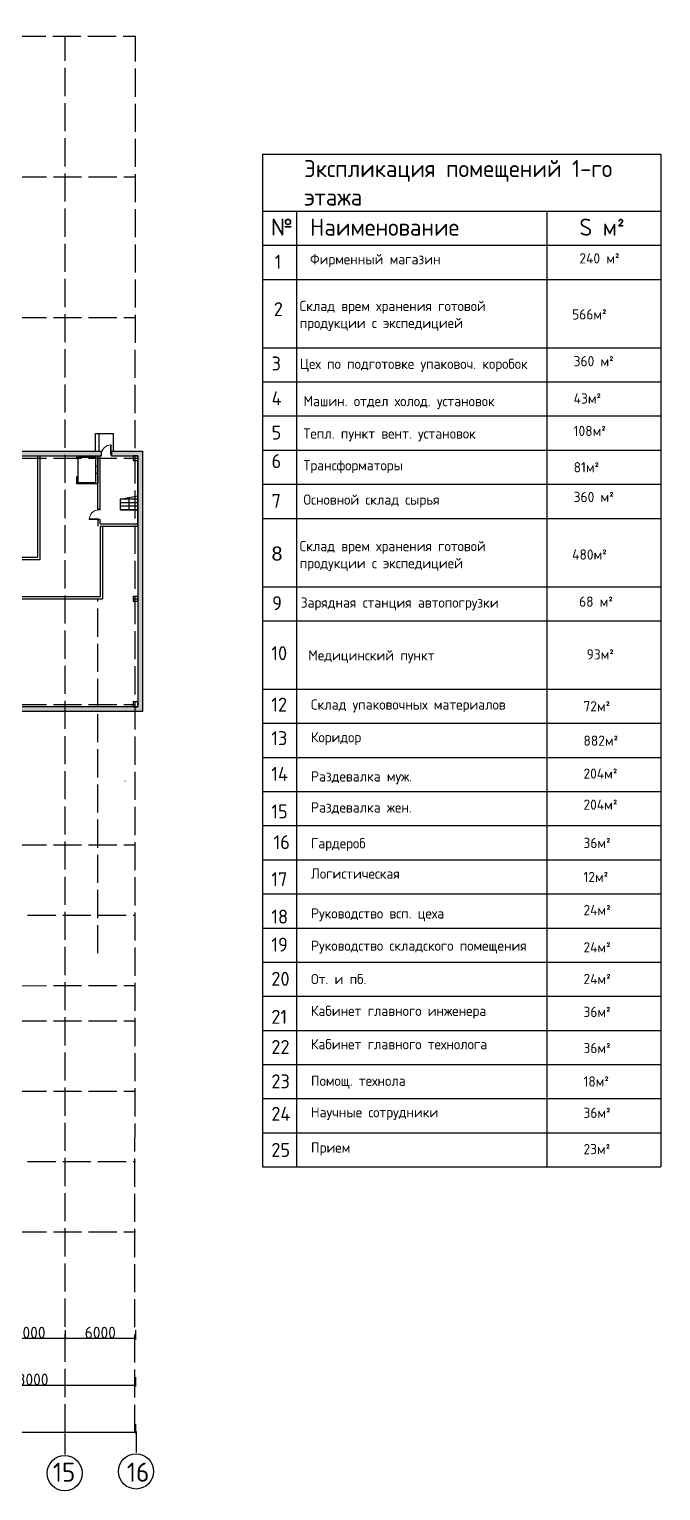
# Model space of a CAD drawing. Header units: millimetres. Extents: x -1544140 to 7445918, y -1294905 to 2019878.
# Drawn here: x 174337 to 228205, y 141409 to 266107 of the extents above; entities that cross this region are included whole.
import ezdxf

# ---------------------------------------------------------------- set-up
doc = ezdxf.new("R2010")
doc.units = ezdxf.units.MM
doc.header["$MEASUREMENT"] = 0
doc.linetypes.add('ACAD_ISO02W100', pattern=[15, 12, -3])
doc.layers.add('JA_Building Outline', color=7, linetype='Continuous', lineweight=5)
doc.layers.add('Plan 1', color=7, linetype='Continuous')
doc.layers.add('Plan 2', color=7, linetype='Continuous')
doc.styles.add('Annotative', font='GOST Common.ttf')
doc.styles.add('gost', font='GOST Common.ttf')
doc.dimstyles.get("Standard").update_dxf_attribs({"dimtxt": 1000, "dimasz": 100, "dimexe": 100, "dimexo": 0.06, "dimgap": 0.19, "dimtad": 1, "dimdec": 0, "dimzin": 0, "dimdsep": 46, "dimtxsty": 'Annotative', "dimblk": 'ARCHTICK', "dimcen": 0.09, "dimadec": 0, "dimazin": 0, "dimtfac": 1, "dimtdec": 0, "dimtofl": 0, "dimtmove": 0, "dimatfit": 3, "dimldrblk": 'ARCHTICK', "dimfxl": 700, "dimfxlon": 1, "dimtolj": 1, "dimtzin": 0, "dimarcsym": 0})

# ---------------------------------------------------------------- blocks, each defined once
blk = doc.blocks.new('_ArchTick')
at = {"color": 0, "linetype": 'ByBlock', "const_width": 0.15}
blk.add_lwpolyline([(-0.5, -0.5), (0.5, 0.5)], dxfattribs=at)
blk = doc.blocks.new('*D2')
at = {"color": 0, "lineweight": -2, "transparency": 16777216}
for p, q in [((90398, 147103), (90398, 146303)), ((90398, 146403), (183398, 146403)), ((183398, 147103), (183398, 146303))]:
    blk.add_line(p, q, dxfattribs=at)
at = {"layer": 'Defpoints', "color": 0, "transparency": 16777216}
for p in [(90398, 155507), (183398, 155507), (183398, 146403)]:
    blk.add_point(p, dxfattribs=at)
at = {"color": 0, "lineweight": -2, "transparency": 16777216, "xscale": 100, "yscale": 100, "zscale": 100, "rotation": 180}
blk.add_blockref('_ArchTick', (90398, 146403), dxfattribs=at)
at = {"color": 0, "lineweight": -2, "transparency": 16777216, "xscale": 100, "yscale": 100, "zscale": 100}
blk.add_blockref('_ArchTick', (183398, 146403), dxfattribs=at)
at = {"color": 0, "transparency": 16777216, "insert": (136898, 146904), "char_height": 1000, "attachment_point": 5, "style": 'Annotative'}
blk.add_mtext('\\A1;93000', dxfattribs=at)
blk = doc.blocks.new('*D19')
at = {"color": 0, "lineweight": -2, "transparency": 16777216}
for p, q in [((165398, 151103), (165398, 150303)), ((183398, 151103), (183398, 150303)), ((183398, 150403), (165398, 150403))]:
    blk.add_line(p, q, dxfattribs=at)
at = {"layer": 'Defpoints', "color": 0, "transparency": 16777216}
for p in [(183398, 170852), (165398, 163507), (165398, 150403)]:
    blk.add_point(p, dxfattribs=at)
at = {"color": 0, "lineweight": -2, "transparency": 16777216, "xscale": 100, "yscale": 100, "zscale": 100, "rotation": 180}
blk.add_blockref('_ArchTick', (165398, 150403), dxfattribs=at)
at = {"color": 0, "lineweight": -2, "transparency": 16777216, "xscale": 100, "yscale": 100, "zscale": 100}
blk.add_blockref('_ArchTick', (183398, 150403), dxfattribs=at)
at = {"color": 0, "transparency": 16777216, "insert": (174398, 150904), "char_height": 1000, "attachment_point": 5, "style": 'Annotative'}
blk.add_mtext('\\A1;18000', dxfattribs=at)
blk = doc.blocks.new('*D118')
at = {"color": 0, "lineweight": -2, "transparency": 16777216}
for p, q in [((177398, 155103), (177398, 154303)), ((183398, 155103), (183398, 154303)), ((183398, 154403), (177398, 154403))]:
    blk.add_line(p, q, dxfattribs=at)
at = {"layer": 'Defpoints', "color": 0, "transparency": 16777216}
for p in [(177398, 163507), (183398, 163507), (177398, 154403)]:
    blk.add_point(p, dxfattribs=at)
at = {"color": 0, "lineweight": -2, "transparency": 16777216, "xscale": 100, "yscale": 100, "zscale": 100, "rotation": 180}
blk.add_blockref('_ArchTick', (177398, 154403), dxfattribs=at)
at = {"color": 0, "lineweight": -2, "transparency": 16777216, "xscale": 100, "yscale": 100, "zscale": 100}
blk.add_blockref('_ArchTick', (183398, 154403), dxfattribs=at)
at = {"color": 0, "transparency": 16777216, "insert": (180398, 154904), "char_height": 1000, "attachment_point": 5, "style": 'Annotative'}
blk.add_mtext('\\A1;6000', dxfattribs=at)
blk = doc.blocks.new('*D119')
at = {"color": 0, "lineweight": -2, "transparency": 16777216}
for p, q in [((177398, 155103), (177398, 154303)), ((171398, 154403), (171398, 154503)), ((177398, 154403), (171398, 154403))]:
    blk.add_line(p, q, dxfattribs=at)
at = {"layer": 'Defpoints', "color": 0, "transparency": 16777216}
for p in [(177398, 163507), (171398, 154403), (171398, 154403)]:
    blk.add_point(p, dxfattribs=at)
at = {"color": 0, "lineweight": -2, "transparency": 16777216, "xscale": 100, "yscale": 100, "zscale": 100, "rotation": 180}
blk.add_blockref('_ArchTick', (171398, 154403), dxfattribs=at)
at = {"color": 0, "lineweight": -2, "transparency": 16777216, "xscale": 100, "yscale": 100, "zscale": 100}
blk.add_blockref('_ArchTick', (177398, 154403), dxfattribs=at)
at = {"color": 0, "transparency": 16777216, "insert": (174398, 154904), "char_height": 1000, "attachment_point": 5, "style": 'Annotative'}
blk.add_mtext('\\A1;6000', dxfattribs=at)

msp = doc.modelspace()

# ---------------------------------------------------------------- hatches: boundary and pattern name
at = {"true_color": 0x636466, "transparency": 33554687}
h = msp.add_hatch(color=251, dxfattribs=at)
h.dxf.hatch_style = 1
h.paths.add_polyline_path([(147385.5, 230107.1), (141380.1, 230107.1), (141379.9, 229707.1), (147385.4, 229707.1)])
h.paths.add_polyline_path([(153369.4, 230107.1), (147385.5, 230107.1), (147385.4, 229707.1), (153369.1, 229707.1)])
h.paths.add_polyline_path([(159397.7, 230107.1), (153369.4, 230107.1), (153369.1, 229707.1), (159397.7, 229707.1)])
h.paths.add_polyline_path([(165397.7, 230107.1), (159397.7, 230107.1), (159397.7, 229707.1), (165397.7, 229707.1)])
h.paths.add_polyline_path([(171397.7, 230107.1), (165397.7, 230107.1), (165397.7, 229707.1), (171397.7, 229707.1)])
h.paths.add_polyline_path([(165397.7, 208307.1), (159597.7, 208307.1), (159597.7, 196707.1), (165397.7, 196707.1), (165397.7, 197107.1), (159997.7, 197107.1), (159997.7, 207907.1), (165397.7, 207907.1)])
h.paths.add_polyline_path([(171397.7, 208307.1), (165397.7, 208307.1), (165397.7, 207907.1), (171397.7, 207907.1)])
h.paths.add_polyline_path([(165397.7, 163307.1), (153316, 163307.1), (153315.7, 162907.1), (165397.7, 162907.1)])
h.paths.add_polyline_path([(153197.7, 184307.1), (147369.8, 184307.1), (147369.7, 183907.1), (152797.7, 183907.1), (152797.7, 162907.1), (153315.7, 162907.1), (153316, 163307.1), (153197.7, 163307.1)])
h.paths.add_polyline_path([(147369.8, 184307.1), (142575.3, 184307.1), (142575.3, 183907.1), (147369.7, 183907.1)])
h.paths.add_polyline_path([(165997.7, 190959.2), (165597.7, 190959.2), (165597.7, 163307.1), (165397.7, 163307.1), (165397.7, 162907.1), (165997.7, 162907.1)])
h.paths.add_polyline_path([(165597.7, 191859.2), (165997.7, 191859.2), (165997.7, 197107.1), (165397.7, 197107.1), (165397.7, 196707.1), (165597.7, 196707.1)])
h.paths.add_polyline_path([(180461.7, 229707.1), (180461.7, 230107.1), (171397.7, 230107.1), (171397.7, 229707.1)])
h.paths.add_polyline_path([(181361.7, 230107.1), (181361.7, 229707.1), (183597.7, 229707.1), (183597.7, 208307.1), (171397.7, 208307.1), (171397.7, 207907.1), (183997.7, 207907.1), (183997.7, 230107.1)])
h.paths.add_polyline_path([(131135.5, 266107.1), (131135.5, 265707.1), (135597.7, 265707.1), (135597.8, 229707.1), (141379.9, 229707.1), (141380.1, 230107.1), (135997.8, 230107.1), (135997.7, 266107.1)])
h.paths.add_polyline_path([(130235.5, 265707.1), (130235.5, 266107.1), (113797.7, 266107.1), (113797.7, 229462.1), (114197.7, 229462.4), (114197.7, 265707.1)])

# ---------------------------------------------------------------- linework, layer by layer
at = {"color": 9, "linetype": 'ACAD_ISO02W100', "ltscale": 200, "true_color": 0xc4c4c5}
for p, q in [((74347.7, 265557.1), (183397.7, 265507.1)), ((177397.7, 146403.5), (177397.7, 265507.1)), ((183347.7, 146353.5), (183397.7, 265507.1)), ((74397.7, 253507.1), (183397.7, 253507.1)), ((74397.7, 241507.1), (183397.7, 241507.1)), ((74397.7, 229436.7), (183597.7, 229507.1)), ((180200.7, 187272.1), (180200.7, 217507.1)), ((183197.7, 217507.1), (183597.7, 217507.1)), ((74397.7, 208507.1), (183397.7, 208507.1)), ((74398.1, 196507.1), (183397.7, 196507.1)), ((153197.7, 190505.7), (183397.7, 190507.1)), ((74397.7, 184466.9), (183397.7, 184507.1)), ((74397.7, 181467), (183397.7, 181507.1)), ((74398.1, 175439.1), (183397.7, 175507.1)), ((159197.7, 169507.1), (183397.7, 169507.1)), ((74398.1, 163507.1), (183397.7, 163507.1))]:
    msp.add_line(p, q, dxfattribs=at)
for p, q in [((179999.9, 230107.1), (179999.9, 231613.1)), ((179999.9, 231613.1), (181499.9, 231613.1)), ((180299.9, 230107.1), (180299.9, 231613.1)), ((181499.9, 231613.1), (181499.9, 230107.1)), ((178397.7, 229479.3), (178497.7, 229479.3)), ((179997.7, 229707.1), (179997.7, 227307.1)), ((179999.9, 230107.1), (180461.7, 230107.1)), ((180197.7, 225138.9), (180197.7, 229707.1)), ((180197.7, 229707.1), (180197.7, 227307.1)), ((180397.7, 225103.2), (180397.7, 229707.1)), ((180461.7, 230107.1), (180461.7, 229707.1)), ((181361.7, 230107.1), (181361.7, 229707.1)), ((181361.7, 230107.1), (181499.9, 230107.1)), ((179997.7, 228824.5), (180197.7, 228824.5)), ((179997.7, 228224), (180197.7, 228224)), ((183597.7, 224923.2), (183597.7, 229307.1)), ((183597.7, 224700.7), (183597.7, 229307.1)), ((178397.7, 227933.8), (178497.7, 227933.8)), ((179997.7, 227407.1), (179997.7, 227307.1)), ((182097.7, 226007.1), (183597.7, 226307.1)), ((183597.7, 226007.1), (182097.7, 226007.1)), ((182097.7, 226007.1), (182097.7, 225107.1)), ((183597.7, 225707.1), (182097.7, 225707.1)), ((182847.7, 225107.1), (182847.7, 226157.1)), ((183597.7, 225407.1), (182097.7, 225407.1)), ((183597.7, 225107.1), (182097.7, 225107.1)), ((182097.7, 225107.1), (183597.7, 225107.1)), ((183597.7, 223907.1), (183597.7, 224923.2)), ((183597.7, 223707.1), (183597.7, 224700.7)), ((180197.7, 224238.9), (180197.7, 223705.5)), ((180397.7, 223907.1), (180397.7, 224274.9)), ((180397.7, 223907.1), (183352.3, 223907.1)), ((180397.7, 223707.1), (180397.7, 223707.9)), ((180397.7, 223707.8), (183152.3, 223707.1)), ((180397.7, 223707.1), (180397.7, 217707.1)), ((180597.7, 223707.1), (180597.7, 217507.1)), ((183152.3, 223707.1), (183597.7, 223707.1)), ((183352.3, 223907.1), (183597.7, 223907.1)), ((151265.7, 217707.1), (180397.7, 217707.1)), ((151265.7, 217507.1), (180597.7, 217507.1)), ((177365.3, 146303.5), (177365.3, 144517.3)), ((183447.7, 146453.5), (183447.7, 144667.3))]:
    msp.add_line(p, q)
at = {"color": 18, "true_color": 0x000000}
for p, q in [((180497.4, 229707.1), (180461.7, 229707.1)), ((181361.7, 229707.1), (181325.7, 229707.1)), ((180397.7, 225138.9), (180197.7, 225138.9)), ((180397.7, 225103.2), (180397.7, 225138.9)), ((180397.7, 224238.9), (180197.7, 224238.9)), ((180397.7, 224238.9), (180397.7, 224274.9)), ((182539.3, 201957.8), (182539.3, 201993.8))]:
    msp.add_line(p, q, dxfattribs=at)
for points in [[(105197.7, 183907.1), (89797.7, 183907.1), (89797.7, 197107.1), (119797.7, 197107.1), (119797.7, 207907.1), (114597.7, 207907.1), (113797.7, 207907.1), (113797.7, 266107.1), (135997.7, 266107.1), (135997.8, 230107.1), (180461.7, 230107.1)], [(131135.5, 265707.1), (135597.7, 265707.1), (135597.8, 229507.1), (135597.8, 229707.1), (180461.7, 229707.1)], [(181361.7, 229707.1), (183597.7, 229707.1), (183597.7, 208307.1), (159597.7, 208307.1), (159597.7, 196707.1), (165597.7, 196707.1), (165597.7, 191859.2)], [(181361.7, 230107.1), (183997.7, 230107.1), (183997.7, 207907.1), (159997.7, 207907.1), (159997.7, 197107.1), (165997.7, 197107.1), (165997.7, 191771.9)], [(169397.9, 221075.8), (175061.2, 221075.8), (175061.2, 229707.1)], [(169397.9, 220875.8), (175261.2, 220875.8), (175261.2, 229707.1)], [(178397.7, 229479.3), (178397.7, 229707.1), (180197.7, 229707.1)], [(178497.7, 229607.1), (179997.7, 229607.1), (179997.7, 227407.1), (178497.7, 227407.1), (178497.7, 229607.1)], [(180197.7, 227307.1), (178397.7, 227307.1), (178397.7, 227933.8)]]:
    msp.add_lwpolyline(points)
for points in [[(183197.7, 229307.1), (183597.7, 229307.1), (183597.7, 229707.1), (183197.7, 229707.1)], [(183197.7, 217307.1), (183597.7, 217307.1), (183597.7, 217707.1), (183197.7, 217707.1)], [(183197.7, 208307.1), (183597.7, 208307.1), (183597.7, 208707.1), (183197.7, 208707.1)]]:
    msp.add_lwpolyline(points, close=True)
for centre in [(177365.3, 142908.9), (183447.7, 143058.9)]:
    msp.add_circle(centre, 1500)
at = {"layer": 'JA_Building Outline', "color": 18, "lineweight": 0, "true_color": 0x000000}
for p, q in [((180461.4, 229707.1), (180461.4, 229819.7)), ((180461.4, 229819.7), (180497.4, 229819.7)), ((180497.4, 229707.1), (180461.4, 229707.1)), ((180497.4, 229819.7), (180497.4, 229707.1)), ((181325.7, 229707.1), (181325.7, 229819.7)), ((181325.7, 229819.7), (181361.7, 229819.7)), ((181361.7, 229707.1), (181325.7, 229707.1)), ((181361.7, 229819.7), (181361.7, 229707.1)), ((180397.7, 225139.2), (180285.1, 225139.2)), ((180285.1, 225139.2), (180285.1, 225103.2)), ((180285.1, 225103.2), (180397.7, 225103.2)), ((180397.7, 225103.2), (180397.7, 225139.2)), ((180397.7, 224274.9), (180285.1, 224274.9)), ((180285.1, 224274.9), (180285.1, 224238.9)), ((180285.1, 224238.9), (180397.7, 224238.9)), ((180397.7, 224238.9), (180397.7, 224274.9)), ((182539.3, 201957.8), (182539.3, 201993.8))]:
    msp.add_line(p, q, dxfattribs=at)
at = {"layer": 'JA_Building Outline', "color": 18, "lineweight": 5, "true_color": 0x000000}
for p, q in [((180497.4, 229819.7), (180497.4, 229707.1)), ((181325.7, 229819.7), (181325.7, 229707.1)), ((180285.1, 225103.2), (180397.7, 225103.2)), ((180285.1, 224274.9), (180397.7, 224274.9))]:
    msp.add_line(p, q, dxfattribs=at)
msp.add_lwpolyline([(181325.7, 229819.7), (181325.7, 230648), (181276.4, 230648), (181276.4, 229819.7), (181325.7, 229819.7)], dxfattribs=at)
msp.add_lwpolyline([(180285.1, 224274.9), (179456.9, 224274.9), (179456.9, 224324.2), (180285.1, 224324.2)], close=True, dxfattribs=at)
for centre in [(181326.3, 229817.6), (180287.2, 224274.3)]:
    msp.add_arc(centre, 829.5, 90, 180, dxfattribs=at)
at = {"layer": 'Plan 2'}
for p, q in [((194226.7, 255436.7), (228204.7, 255436.7)), ((194226.7, 255436.7), (194226.7, 169039.9)), ((228204.7, 255436.7), (228204.7, 169039.9)), ((194226.7, 250582.7), (228204.7, 250582.7)), ((197139.1, 250582.7), (197139.1, 169039.9)), ((218496.7, 250582.7), (218496.7, 169039.9)), ((194226.7, 247670.3), (228204.7, 247670.3)), ((194226.7, 244757.9), (228204.7, 244757.9)), ((194226.7, 238933.1), (228204.7, 238933.1)), ((194226.7, 236020.7), (228204.7, 236020.7)), ((194226.7, 233108.3), (228204.7, 233108.3)), ((194226.7, 230195.9), (228204.7, 230195.9)), ((194226.7, 227283.5), (228204.7, 227283.5)), ((194226.7, 224371.1), (228204.7, 224371.1)), ((194226.7, 218546.3), (228204.7, 218546.3)), ((194226.7, 215633.9), (228204.7, 215633.9)), ((194226.7, 209809.1), (228204.7, 209809.1)), ((194226.7, 206896.7), (228204.7, 206896.7)), ((194226.7, 203984.3), (228204.7, 203984.3)), ((194226.7, 201071.9), (228204.7, 201071.9)), ((194226.7, 198159.9), (228204.7, 198159.9)), ((194226.7, 195247.9), (228204.7, 195247.9)), ((194226.7, 192335.9), (228204.7, 192335.9)), ((194226.7, 189423.9), (228204.7, 189423.9)), ((194226.7, 186511.9), (228204.7, 186511.9)), ((194226.7, 183599.9), (228204.7, 183599.9)), ((194226.7, 180687.9), (228204.7, 180687.9)), ((194226.7, 177775.9), (228204.7, 177775.9)), ((194226.7, 174863.9), (228204.7, 174863.9)), ((194226.7, 171951.9), (228204.7, 171951.9)), ((194226.7, 169039.9), (228204.7, 169039.9))]:
    msp.add_line(p, q, dxfattribs=at)

# ---------------------------------------------------------------- texts
at = {"layer": 'Plan 1', "char_height": 1630.63, "attachment_point": 1, "style": 'gost'}
for s, insert in [('15', (176360.2, 143810.6)), ('16', (182672.1, 143810.6))]:
    msp.add_mtext_dynamic_manual_height_columns(s, width=31807.575, gutter_width=5.44, heights=[0], dxfattribs=dict(at, insert=insert))
at = {"layer": 'Plan 2', "attachment_point": 1, "style": 'gost'}
for s, width, gutter_width, insert, char_height in [('Экспликация помещений 1-го этажа', 28405.171, 4.85, (197786.7, 254949), 1456.2), ('№', 28405.171, 4.85, (194959.6, 249955.1), 1456.2), ('Наименование', 28405.171, 4.85, (198282.5, 249945.8), 1456.2), ('{\\fGOST Common|b0|i0|c238|p34;S }м²', 4093.435, 4.85, (221264.4, 249945.8), 1456.2), ('Фирменный магазин', 28405.171, 4.85, (198282.5, 246921.7), 873.72), ('240 м²', 4906.466, 4.85, (221264.4, 246995.5), 873.72), ('1', 1191.231, 3.97, (195274, 246864.2), 1191.2), ('2', 1191.231, 3.97, (195195.9, 242819.5), 1191.2), ('Склад врем хранения готовой продукции с экспедицией', 20547.92, 4.85, (197403.3, 242933.7), 873.72), ('566м²', 4906.466, 4.85, (220644.9, 242214.4), 873.72), ('3', 1191.231, 3.97, (195007.9, 238181.4), 1191.2), ('360{\\fGOST Common|b0|i0|c238|p34; }м²', 4906.466, 4.85, (220773.4, 238220.6), 873.72), ('Цех по подготовке упаковоч. коробок', 28405.171, 4.85, (197416.9, 237997.8), 873.72), ('4', 1191.231, 3.97, (195007.9, 235215.7), 1191.2), ('Машин. отдел холод. установок', 28405.171, 4.85, (197725.8, 234814.7), 873.72), ('43м²', 4906.466, 4.85, (220773.4, 235037.5), 873.72), ('5', 1191.231, 3.97, (195007.9, 232294), 1191.2), ('Тепл. пункт вент. установок', 28405.171, 4.85, (197725.8, 232052.4), 873.72), ('108м²', 4906.466, 4.85, (220773.4, 232271.7), 873.72), ('6', 1191.231, 3.97, (195007.9, 229853.4), 1191.2), ('Трансформаторы', 28405.171, 4.85, (197725.8, 229340.8), 873.72), ('81м²', 4906.466, 4.85, (220773.4, 229172.1), 873.72), ('7', 1191.231, 3.97, (195007.9, 226460.4), 1191.2), ('Основной склад сырья', 28405.171, 4.85, (197725.8, 226412.8), 873.72), ('360{\\fGOST Common|b0|i0|c238|p34; }м²', 4906.466, 4.85, (220773.4, 226635.6), 873.72), ('{\\fArial|b0|i0|c238|p34;8}', 1191.231, 3.97, (195007.9, 221969.4), 1191.231), ('Склад врем хранения готовой продукции с экспедицией', 20547.92, 4.85, (197403.3, 222444.4), 873.72), ('480м²', 4906.466, 4.85, (220644.9, 221725), 873.72), ('9', 1191.231, 3.97, (195055.9, 217734), 1191.2), ('Зарядная станция автопогрузки', 28405.171, 4.85, (197497.2, 217629.1), 873.72), ('68 м²', 4906.466, 4.85, (221239.5, 217706.5), 873.72), ('10', 1191.231, 3.97, (194988.8, 213464.7), 1191.23), ('\\pt13105.80079;Медицинский пункт', 28405.171, 4.85, (198140.5, 213129.4), 873.72), ('93м²', 4906.466, 4.85, (221882.8, 213206.8), 873.72), ('12', 1191.231, 3.97, (194988.8, 209079.2), 1191.23), ('Склад упаковочных материалов', 20547.92, 4.85, (198370, 208927.8), 873.72), ('72м²', 4906.466, 4.85, (221611.6, 208780.6), 873.72), ('13', 1191.231, 3.97, (194988.8, 206217), 1191.23), ('Коридор', 20547.92, 4.85, (198370, 206138.8), 873.72), ('{\\fGOST Common|b0|i0|c238|p34;882}м²', 4906.466, 4.85, (221611.6, 205843), 873.72), ('14', 1191.231, 3.97, (194988.8, 203168.7), 1191.23), ('Раздевалка{\\fGOST Common|b0|i0|c238|p34; }муж.', 20547.92, 4.85, (198370, 202796.8), 873.72), ('{\\fGOST Common|b0|i0|c238|p34;204}м²', 4906.466, 4.85, (221611.6, 203032.8), 873.72), ('15', 1191.231, 3.97, (194988.8, 199962.4), 1191.23), ('Раздевалка{\\fGOST Common|b0|i0|c238|p34; }жен.', 20547.92, 4.85, (198370, 200147.4), 873.72), ('{\\fGOST Common|b0|i0|c238|p34;204}м²', 4906.466, 4.85, (221611.6, 200383.4), 873.72), ('16', 1191.231, 3.97, (195178.2, 197344.3), 1191.23), ('Гардероб', 20547.92, 4.85, (198370, 197089.4), 873.72), ('{\\fGOST Common|b0|i0|c238|p34;36}м²', 4906.466, 4.85, (221611.6, 197118.1), 873.72), ('17', 1191.231, 3.97, (194988.8, 194182.6), 1191.23), ('Логистическая', 20547.92, 4.85, (198370, 194505.2), 873.72), ('{\\fGOST Common|b0|i0|c238|p34;12}м²', 4906.466, 4.85, (221611.6, 194215.5), 873.72), ('18', 1191.231, 3.97, (194988.8, 190989.4), 1191.23), ('Руководство всп. цеха', 20547.92, 4.85, (198370, 191107.7), 873.72), ('{\\fGOST Common|b0|i0|c238|p34;24}м²', 4906.466, 4.85, (221611.6, 191386), 873.72), ('19', 1191.231, 3.97, (194988.8, 188599), 1191.23), ('Руководство складского помещения', 20547.92, 4.85, (198370, 188354.3), 873.72), ('{\\fGOST Common|b0|i0|c238|p34;24}м²', 4906.466, 4.85, (221611.6, 188213.5), 873.72), ('20', 1191.231, 3.97, (194988.8, 185687.7), 1191.23), ('От. и пб. ', 20547.92, 4.85, (198370, 185503.7), 873.72), ('{\\fGOST Common|b0|i0|c238|p34;24}м²', 4906.466, 4.85, (221611.6, 185509), 873.72), ('21', 1191.231, 3.97, (194988.8, 182441.1), 1191.23), ('\\pt3494.88021;Кабинет главного инженера', 20547.92, 4.85, (198370, 182792.1), 873.72), ('{\\fGOST Common|b0|i0|c238|p34;36}м²', 4906.466, 4.85, (221611.6, 182700.6), 873.72), ('22', 1191.231, 3.97, (194988.8, 179866.7), 1191.23), ('\\pt3494.88021;Кабинет главного технолога', 20547.92, 4.85, (198370, 179946.9), 873.72), ('{\\fGOST Common|b0|i0|c238|p34;36}м²', 4906.466, 4.85, (221611.6, 179617.2), 873.72), ('23', 1191.231, 3.97, (194988.8, 176935.5), 1191.23), ('Помощ. технола', 20547.92, 4.85, (198370, 176825.3), 873.72), ('{\\fGOST Common|b0|i0|c238|p34;18}м²', 4906.466, 4.85, (221611.6, 176768.8), 873.72), ('24', 1191.231, 3.97, (194988.8, 174167.5), 1191.23), ('Научные сотрудники', 20547.92, 4.85, (198370, 174142.9), 873.72), ('{\\fGOST Common|b0|i0|c238|p34;36}м²', 4906.466, 4.85, (221611.6, 174091.7), 873.72), ('25', 1191.231, 3.97, (194988.8, 171089.5), 1191.23), ('Прием', 20547.92, 4.85, (198370, 171132.1), 873.72), ('{\\fGOST Common|b0|i0|c238|p34;23}м²', 4906.466, 4.85, (221611.6, 170994.8), 873.72)]:
    msp.add_mtext_dynamic_manual_height_columns(s, width=width, gutter_width=gutter_width, heights=[0], dxfattribs=dict(at, insert=insert, char_height=char_height))

# ---------------------------------------------------------------- dimensions: what is measured, and where the dimension line sits
for base, p1, p2, picture, middle in [((165397.7, 150403.5), (183397.7, 170851.6), (165397.7, 163507.1), '*D19', (174397.7, 150903.6)), ((177397.7, 154403.5), (183397.7, 163507.1), (177397.7, 163507.1), '*D118', (180397.7, 154903.6)), ((183397.7, 146403.5), (90397.7, 155507.1), (183397.7, 155507.1), '*D2', (136897.7, 146903.6))]:
    dim = msp.add_linear_dim(base=base, p1=p1, p2=p2, dimstyle='Standard')
    dim.commit()
    dim.dimension.update_dxf_attribs({"geometry": picture, "text_midpoint": middle})
dim = msp.add_linear_dim(base=(171397.7, 154403.5), p1=(177397.7, 163507.1), p2=(171397.7, 154403.5), dimstyle='Standard', override={"dimtmove": 1})
dim.commit()
dim.dimension.update_dxf_attribs({"geometry": '*D119', "text_midpoint": (174397.7, 154903.6)})

doc.saveas('drawing.dxf')
